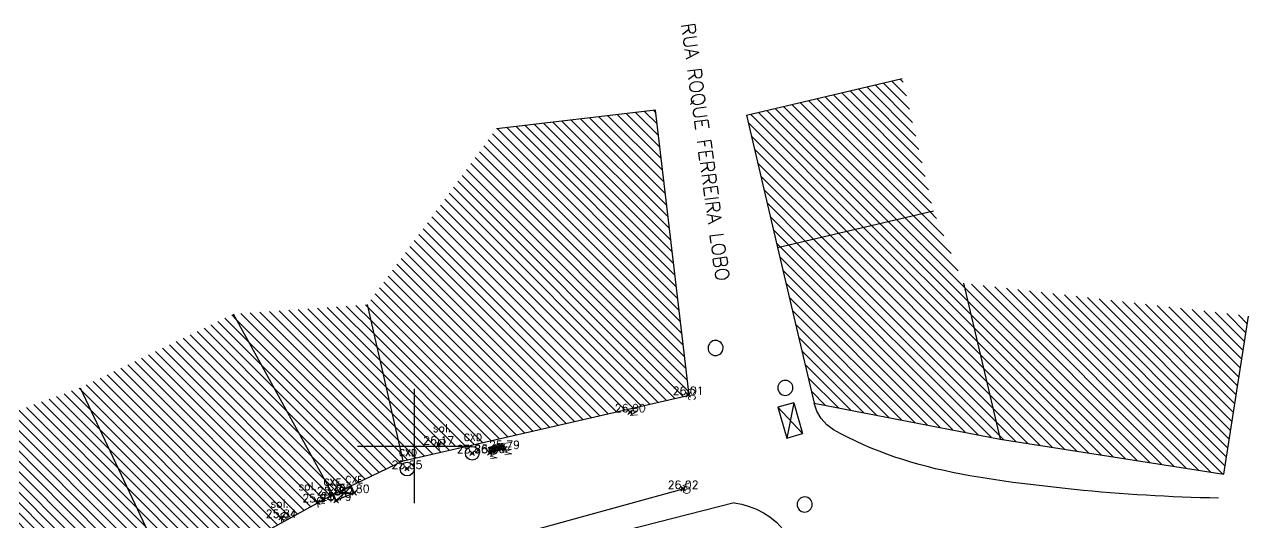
# Model space of a CAD drawing. Header units: metres. Extents: x -97560 to -97391, y -63420 to -63282.
# Drawn here: x -97517.1 to -97463.5, y -63303.3 to -63281.6 of the extents above; entities that cross this region are included whole.
import ezdxf
from ezdxf.enums import TextEntityAlignment as Align

# ---------------------------------------------------------------- set-up
doc = ezdxf.new("R2010")
doc.units = ezdxf.units.M
doc.header["$LTSCALE"] = 0.03
doc.header["$PDMODE"] = 35
doc.header["$PDSIZE"] = 0.1
for name, color, linetype in [('CAIXAS DE VISITA', 3, 'CONTINUOUS'), ('CAIXAS DIVERSAS(ELECT.E TELEC.)', 1, 'CONTINUOUS'), ('COD-CC', 7, 'CONTINUOUS'), ('COD-CX', 7, 'CONTINUOUS'), ('COD-IN', 7, 'CONTINUOUS'), ('COD-OL', 7, 'CONTINUOUS'), ('COD-UM', 7, 'CONTINUOUS'), ('COD-VD', 7, 'CONTINUOUS'), ('CONSTRUÇÕES', 3, 'CONTINUOUS'), ('COTAS', 7, 'CONTINUOUS'), ('HATCH', 1, 'CONTINUOUS'), ('LANCIS', 7, 'CONTINUOUS'), ('MALHA DE COORDENADAS', 7, 'CONTINUOUS'), ('pontos', 7, 'CONTINUOUS'), ('SUMIDOUROS', 1, 'CONTINUOUS'), ('TOPONIMIA', 1, 'CONTINUOUS'), ('VEDAÇÕES', 7, 'CONTINUOUS')]:
    doc.layers.add(name, color=color, linetype=linetype)
doc.styles.get("Standard").update_dxf_attribs({"font": 'simplex.shx'})
doc.styles.add('T18', font='simplex.shx', dxfattribs={"height": 0.9})
doc.linetypes.add('FENCELINE1', pattern='A,6.35,-2.54,[133,ltypeshp.shx,S=2.54,R=0,X=-2.54,Y=0],-2.54,25.4', length=36.83)

msp = doc.modelspace()

# ---------------------------------------------------------------- hatches: boundary and pattern name
at = {"layer": 'HATCH'}
h = msp.add_hatch(dxfattribs=at)
h.set_pattern_fill('ANSI31', color=256, scale=0.1, angle=90, style=0)
h.set_pattern_definition([(135, (0, 0), (-0.2245064030267289, -0.2245064030267288), [])])
h.paths.add_polyline_path([(-97514.62007871935, -63297.45929729444), (-97524.26322262891, -63300.95229279113), (-97520.71551107829, -63310.74628481449), (-97510.60510665554, -63305.98823769327)])

# ---------------------------------------------------------------- linework, layer by layer
at = {"layer": 'CAIXAS DE VISITA'}
for centre in [(-97497.47903816396, -63300.31754758939), (-97500.32835042586, -63301.00444105995)]:
    msp.add_circle(centre, 0.3, dxfattribs=at)
for centre in [(-97486.84423913831, -63295.71580324332), (-97483.79437357943, -63297.46030892478), (-97482.94965253797, -63302.55672132588)]:
    msp.add_arc(centre, 0.329853665, 89.4480729011795, 88.8120728695588, dxfattribs=at)
at = {"layer": 'CAIXAS DIVERSAS(ELECT.E TELEC.)'}
for p, q in [((-97483.42731650108, -63298.10695630497), (-97484.11731936595, -63298.29950252403)), ((-97484.11731936595, -63298.29950252403), (-97483.73583172155, -63299.65345052051)), ((-97484.11731936595, -63298.29950252403), (-97483.04579849169, -63299.45890453197)), ((-97483.42731650108, -63298.10695630497), (-97483.73583172155, -63299.65345052051)), ((-97483.42731650108, -63298.10695630497), (-97483.04579849169, -63299.45890453197)), ((-97483.73583172155, -63299.65345052051), (-97483.04579849169, -63299.45890453197)), ((-97502.7670878507, -63301.76559835095), (-97503.54953325914, -63302.10732804349)), ((-97503.54953325914, -63302.10732804349), (-97502.64701627597, -63302.04052164375)), ((-97503.42946168443, -63302.38225133634), (-97503.54953325914, -63302.10732804349)), ((-97502.7670878507, -63301.76559835095), (-97503.42946168443, -63302.38225133634)), ((-97502.64701627597, -63302.04052164375), (-97503.42946168443, -63302.38225133634)), ((-97502.64701627597, -63302.04052164375), (-97502.7670878507, -63301.76559835095))]:
    msp.add_line(p, q, dxfattribs=at)
at = {"layer": 'CONSTRUÇÕES'}
for p, q in [((-97485.49584966693, -63285.54610300824), (-97478.68173081471, -63283.94337368992)), ((-97489.47488558413, -63285.32066527958), (-97496.4271296085, -63286.14020724049)), ((-97488.00593190329, -63297.78340414725), (-97489.47488558413, -63285.32066527958)), ((-97485.49584966693, -63285.54610300824), (-97484.13546781059, -63291.32742337689)), ((-97484.13546781059, -63291.32742337689), (-97477.32225774806, -63289.71867956763)), ((-97484.13546781059, -63291.32742337689), (-97482.52860231073, -63298.13260399649)), ((-97476.01326942223, -63292.89091892851), (-97474.40640392236, -63299.69609954812)), ((-97503.57843774912, -63302.11147331048), (-97507.92530205916, -63294.23156876345)), ((-97500.50675731507, -63300.64093962806), (-97502.06733964928, -63293.81745959377)), ((-97464.63259115686, -63301.23166752922), (-97463.5465957252, -63294.32435952086)), ((-97514.62007871937, -63297.45929729445), (-97510.60510665552, -63305.98823769327)), ((-97500.50675731507, -63300.64093962806), (-97488.00593190329, -63297.78340414725)), ((-97482.52860231073, -63298.13260399649), (-97474.40640392236, -63299.69609954812)), ((-97474.40640392236, -63299.69609954812), (-97464.63259115686, -63301.23166752922)), ((-97503.57843774912, -63302.11147331048), (-97500.50675731507, -63300.64093962806)), ((-97510.60510665552, -63305.98823769327), (-97503.57843774912, -63302.11147331048))]:
    msp.add_line(p, q, dxfattribs=at)
at = {"layer": 'HATCH'}
for p, q in [((-97478.50534467967, -63284.69269628215), (-97479.14556918212, -63284.05247177969)), ((-97478.64357926475, -63284.10544889103), (-97478.78205702595, -63283.96697112983)), ((-97477.6759371692, -63288.21618062895), (-97481.32664211914, -63284.56547567902)), ((-97477.81417175426, -63287.62893323782), (-97480.96312996297, -63284.47997502913)), ((-97477.95240633938, -63287.04168584668), (-97480.59961780682, -63284.39447437925)), ((-97478.09064092443, -63286.45443845556), (-97480.23610565063, -63284.30897372935)), ((-97478.22887550952, -63285.86719106442), (-97479.87259349447, -63284.22347307947)), ((-97478.3671100946, -63285.27994367329), (-97479.5090813383, -63284.13797242958)), ((-97478.5723432833, -63290.01385135117), (-97483.50771505617, -63285.07847957831)), ((-97478.20909995344, -63289.92808187498), (-97483.14420289999, -63284.99297892844)), ((-97477.84585662356, -63289.8423123988), (-97482.78069074382, -63284.90747827854)), ((-97477.4826132937, -63289.75654292261), (-97482.41717858765, -63284.82197762866)), ((-97477.39946799906, -63289.3906754112), (-97482.05366643147, -63284.73647697878)), ((-97477.53770258412, -63288.8034280201), (-97481.6901542753, -63284.6509763289)), ((-97489.04465136275, -63288.97081219883), (-97492.35525553452, -63285.66020802707)), ((-97489.10464698783, -63288.46180376771), (-97491.95359154073, -63285.61285921482)), ((-97489.1646426129, -63287.95279533659), (-97491.55192754694, -63285.56551040256)), ((-97489.22463823797, -63287.44378690547), (-97491.15026355314, -63285.5181615903)), ((-97489.28463386305, -63286.93477847434), (-97490.74859955936, -63285.47081277803)), ((-97489.34462948813, -63286.42577004321), (-97490.34693556555, -63285.42346396577)), ((-97489.4046251132, -63285.91676161208), (-97489.94527157178, -63285.37611515351)), ((-97489.46462073826, -63285.40775318096), (-97489.54360757799, -63285.32876634123)), ((-97480.38855993265, -63290.44269873208), (-97485.32527583699, -63285.50598282774)), ((-97480.02531660278, -63290.3569292559), (-97484.96176368083, -63285.42048217785)), ((-97479.6620732729, -63290.27115977973), (-97484.59825152466, -63285.33498152798)), ((-97479.29882994304, -63290.18539030354), (-97484.23473936848, -63285.2494808781)), ((-97478.93558661318, -63290.09962082735), (-97483.87122721232, -63285.16398022821)), ((-97488.44469511205, -63294.06089651008), (-97496.37189547245, -63286.13369614968)), ((-97488.50469073711, -63293.55188807895), (-97495.97023147866, -63286.08634733741)), ((-97488.5646863622, -63293.04287964782), (-97495.56856748486, -63286.03899852515)), ((-97488.62468198728, -63292.53387121671), (-97495.16690349106, -63285.99164971291)), ((-97488.68467761233, -63292.02486278558), (-97494.76523949727, -63285.94430090064)), ((-97488.74467323741, -63291.51585435445), (-97494.36357550348, -63285.89695208838)), ((-97488.80466886249, -63291.00684592333), (-97493.9619115097, -63285.84960327612)), ((-97488.86466448754, -63290.49783749221), (-97493.56024751591, -63285.80225446385)), ((-97488.92466011262, -63289.98882906108), (-97493.1585835221, -63285.75490565159)), ((-97488.98465573769, -63289.47982062996), (-97492.75691952833, -63285.70755683933)), ((-97480.75180326254, -63290.52846820826), (-97485.42251578889, -63285.85775568191)), ((-97488.3247038619, -63295.07891337233), (-97496.78131097477, -63286.62230625947)), ((-97488.38469948698, -63294.56990494121), (-97496.59114512619, -63286.363459302)), ((-97481.1150465924, -63290.61423768445), (-97485.28434854839, -63286.44493572845)), ((-97488.20471261175, -63296.09693023459), (-97497.16164267193, -63287.14000017442)), ((-97488.26470823682, -63295.58792180346), (-97496.97147682334, -63286.88115321695)), ((-97481.47828992228, -63290.70000716063), (-97485.14618130791, -63287.03211577499)), ((-97488.08472136162, -63297.11494709682), (-97497.54197436909, -63287.65769408935)), ((-97488.14471698669, -63296.60593866571), (-97497.3518085205, -63287.3988471319)), ((-97481.84153325215, -63290.78577663681), (-97485.00801406743, -63287.61929582153)), ((-97488.25691765624, -63297.84077641432), (-97497.92230606626, -63288.1753880043)), ((-97488.02472573654, -63297.62395552796), (-97497.73214021767, -63287.91654104682)), ((-97482.204776582, -63290.871546113), (-97484.86984682691, -63288.20647586808)), ((-97488.98785902886, -63298.0078606538), (-97498.30263776344, -63288.69308191923)), ((-97488.62238834254, -63297.92431853407), (-97498.11247191485, -63288.43423496177)), ((-97482.56801991188, -63290.95731558918), (-97484.73167958645, -63288.79365591462)), ((-97489.71880040149, -63298.17494489328), (-97498.68296946058, -63289.21077583417)), ((-97489.3533297152, -63298.09140277353), (-97498.49280361201, -63288.95192887671)), ((-97482.93126324176, -63291.04308506535), (-97484.59351234595, -63289.38083596115)), ((-97490.44974177412, -63298.34202913273), (-97499.06330115776, -63289.72846974911)), ((-97490.0842710878, -63298.25848701301), (-97498.87313530919, -63289.46962279164)), ((-97483.29450657162, -63291.12885454154), (-97484.45534510547, -63289.9680160077)), ((-97476.55211392825, -63291.58506790016), (-97478.20909995344, -63289.92808187498)), ((-97476.86755855175, -63290.82061047061), (-97477.84585662356, -63289.8423123988)), ((-97477.18300317525, -63290.05615304106), (-97477.48261329367, -63289.75654292264)), ((-97491.5461538331, -63298.59265549194), (-97499.63379870351, -63290.50501062153)), ((-97491.18068314677, -63298.50911337222), (-97499.44363285492, -63290.24616366406)), ((-97490.81521246045, -63298.42557125248), (-97499.25346700635, -63289.98731670658)), ((-97475.41758741142, -63295.41367125331), (-97480.38855993265, -63290.44269873208)), ((-97475.55638299623, -63294.82586286245), (-97480.02531660278, -63290.3569292559)), ((-97475.69517858104, -63294.2380544716), (-97479.6620732729, -63290.27115977973)), ((-97475.83397416584, -63293.65024608074), (-97479.29882994304, -63290.18539030354)), ((-97475.97276975068, -63293.06243768986), (-97478.93558661318, -63290.09962082736)), ((-97476.23666930475, -63292.34952532972), (-97478.5723432833, -63290.01385135118)), ((-97492.27709520573, -63298.75973973142), (-97500.01413040068, -63291.02270453647)), ((-97491.91162451942, -63298.67619761168), (-97499.8239645521, -63290.763857579)), ((-97483.6577499015, -63291.21462401772), (-97484.31717786498, -63290.55519605423)), ((-97474.44601831777, -63299.52832998933), (-97482.93126324173, -63291.04308506537)), ((-97474.58481390258, -63298.94052159848), (-97482.56801991185, -63290.95731558921)), ((-97474.72360948738, -63298.35271320762), (-97482.20477658199, -63290.87154611301)), ((-97474.86240507221, -63297.76490481675), (-97481.84153325214, -63290.78577663683)), ((-97475.00120065702, -63297.17709642589), (-97481.47828992226, -63290.70000716065)), ((-97475.13999624182, -63296.58928803503), (-97481.1150465924, -63290.61423768445)), ((-97475.27879182663, -63296.00147964417), (-97480.75180326251, -63290.52846820828)), ((-97493.00803657837, -63298.92682397089), (-97500.39446209783, -63291.54039845142)), ((-97492.64256589203, -63298.84328185116), (-97500.20429624924, -63291.28155149396)), ((-97484.02099323137, -63291.3003934939), (-97484.17901062449, -63291.14237610078)), ((-97475.9158505087, -63299.40553621658), (-97484.02099323136, -63291.30039349392)), ((-97475.3597998413, -63299.51257407792), (-97483.65774990147, -63291.21462401775)), ((-97474.8037491739, -63299.61961193927), (-97483.2945065716, -63291.12885454156)), ((-97493.738977951, -63299.09390821036), (-97500.774793795, -63292.05809236635)), ((-97493.37350726468, -63299.01036609062), (-97500.58462794643, -63291.79924540887)), ((-97476.4719011761, -63299.29849835522), (-97484.04041305976, -63291.72998647158)), ((-97494.46991932363, -63299.26099244984), (-97501.15512549218, -63292.57578628129)), ((-97494.10444863731, -63299.1774503301), (-97500.96495964359, -63292.31693932382)), ((-97477.02795184351, -63299.19146049388), (-97483.90161747494, -63292.31779486245)), ((-97495.20086069626, -63299.42807668931), (-97501.53545718934, -63293.09348019624)), ((-97494.83539000995, -63299.34453456957), (-97501.34529134075, -63292.83463323876)), ((-97477.5840025109, -63299.08442263253), (-97483.76282189012, -63292.90560325331)), ((-97468.39458903702, -63300.64061840351), (-97475.97276975065, -63293.06243768989)), ((-97467.8618824702, -63300.72431216428), (-97475.6539618774, -63292.93223275708)), ((-97467.32917590339, -63300.80800592503), (-97475.14661320763, -63292.99056862079)), ((-97466.79646933658, -63300.89169968579), (-97474.63926453788, -63293.04890448449)), ((-97466.26376276975, -63300.97539344656), (-97474.13191586811, -63293.1072403482)), ((-97465.73105620293, -63301.05908720731), (-97473.62456719835, -63293.1655762119)), ((-97495.9318020689, -63299.59516092879), (-97501.9157888865, -63293.61117411118)), ((-97495.56633138258, -63299.51161880905), (-97501.72562303791, -63293.35232715371)), ((-97478.14005317831, -63298.97738477118), (-97483.6240263053, -63293.49341164417)), ((-97468.92729560382, -63300.55692464276), (-97475.83397416583, -63293.65024608075)), ((-97465.19834963612, -63301.14278096809), (-97473.11721852858, -63293.22391207562)), ((-97464.66564306931, -63301.22647472884), (-97472.60986985882, -63293.28224793934)), ((-97464.57537188685, -63300.86773310525), (-97472.10252118905, -63293.34058380304)), ((-97464.51436758997, -63300.47972459607), (-97471.5951725193, -63293.39891966675)), ((-97464.45336329308, -63300.09171608691), (-97471.08782384952, -63293.45725553047)), ((-97464.3923589962, -63299.70370757773), (-97470.58047517977, -63293.51559139417)), ((-97464.33135469933, -63299.31569906855), (-97470.07312651, -63293.57392725788)), ((-97464.27035040244, -63298.92769055939), (-97469.56577784024, -63293.6322631216)), ((-97464.20934610555, -63298.53968205022), (-97469.05842917047, -63293.69059898531)), ((-97500.95676591799, -63300.85637636445), (-97507.60426795713, -63294.20887432531)), ((-97500.65312020344, -63300.71100927294), (-97507.18490090972, -63294.17922856666)), ((-97500.3174503047, -63300.5976663656), (-97506.7655338623, -63294.14958280802)), ((-97500.70886690918, -63299.75723695509), (-97506.34616681491, -63294.11993704936)), ((-97500.84201056746, -63299.17508049075), (-97505.9267997675, -63294.0902912907)), ((-97500.97515422574, -63298.59292402643), (-97505.5074327201, -63294.06064553207)), ((-97501.10829788401, -63298.01076756209), (-97505.0880656727, -63294.03099977341)), ((-97501.2414415423, -63297.42861109776), (-97504.66869862529, -63294.00135401476)), ((-97501.3745852006, -63296.8464546334), (-97504.24933157788, -63293.97170825611)), ((-97501.5077288589, -63296.26429816906), (-97503.8299645305, -63293.94206249746)), ((-97501.64087251718, -63295.68214170472), (-97503.41059748307, -63293.91241673881)), ((-97501.77401617546, -63295.09998524038), (-97502.99123043567, -63293.88277098016)), ((-97501.90715983375, -63294.51782877604), (-97502.57186338826, -63293.85312522152)), ((-97502.04030349203, -63293.9356723117), (-97502.15249634086, -63293.82347946287)), ((-97496.29727275521, -63299.67870304852), (-97502.040303492, -63293.93567231174)), ((-97478.69610384572, -63298.87034690983), (-97483.48523072051, -63294.08122003503)), ((-97469.46000217064, -63300.47323088199), (-97475.69517858101, -63294.23805447162)), ((-97464.14834180867, -63298.15167354106), (-97468.5510805007, -63293.74893484902)), ((-97464.0873375118, -63297.76366503187), (-97468.04373183094, -63293.80727071273)), ((-97464.02633321492, -63297.37565652271), (-97467.53638316119, -63293.86560657644)), ((-97463.96532891803, -63296.98764801354), (-97467.02903449142, -63293.92394244015)), ((-97463.90432462115, -63296.59963950436), (-97466.52168582164, -63293.98227830385)), ((-97463.84332032426, -63296.2116309952), (-97466.0143371519, -63294.04061416756)), ((-97463.78231602738, -63295.82362248602), (-97465.50698848213, -63294.09895003127)), ((-97463.7213117305, -63295.43561397685), (-97464.99963981236, -63294.15728589498)), ((-97463.6603074336, -63295.04760546768), (-97464.4922911426, -63294.2156217587)), ((-97506.13844167304, -63297.47075183359), (-97508.90519330846, -63294.70400019818)), ((-97506.69088308622, -63296.46929761436), (-97508.60224154414, -63294.55793915645)), ((-97507.24332449942, -63295.46784339512), (-97508.29928977982, -63294.4118781147)), ((-97507.79576591263, -63294.46638917587), (-97507.99633801552, -63294.26581707297)), ((-97501.26041163254, -63301.00174345596), (-97507.79576591258, -63294.46638917591)), ((-97496.66274344153, -63299.76224516825), (-97501.9071598337, -63294.51782877606)), ((-97479.25215451313, -63298.76330904846), (-97483.3464351357, -63294.66902842589)), ((-97463.59930313673, -63294.65959695851), (-97463.98494247283, -63294.27395762241)), ((-97503.92867602028, -63301.47656871058), (-97510.11700036573, -63295.28824436513)), ((-97504.48111743348, -63300.47511449133), (-97509.81404860142, -63295.14218332339)), ((-97505.03355884666, -63299.47366027209), (-97509.5110968371, -63294.99612228165)), ((-97505.58600025985, -63298.47220605284), (-97509.20814507279, -63294.8500612399)), ((-97497.02821412786, -63299.84578728798), (-97501.77401617545, -63295.0999852404)), ((-97479.80820518054, -63298.65627118711), (-97483.20763955089, -63295.25683681676)), ((-97469.99270873745, -63300.38953712123), (-97475.5563829962, -63294.82586286247)), ((-97504.26307869932, -63302.48920444968), (-97511.02585565866, -63295.72642749036)), ((-97503.97371440103, -63302.32955594193), (-97510.72290389435, -63295.58036644861)), ((-97503.68435010273, -63302.16990743419), (-97510.41995213005, -63295.43430540687)), ((-97501.56405734704, -63301.14711054749), (-97507.24332449939, -63295.46784339515)), ((-97497.39368481417, -63299.92932940771), (-97501.64087251715, -63295.68214170474)), ((-97480.36425584795, -63298.54923332576), (-97483.06884396607, -63295.84464520762)), ((-97470.52541530426, -63300.30584336046), (-97475.4175874114, -63295.41367125333)), ((-97505.42053589258, -63303.12779848065), (-97512.23766271594, -63296.31067165729)), ((-97505.13117159426, -63302.96814997292), (-97511.93471095162, -63296.16461061555)), ((-97504.84180729595, -63302.80850146517), (-97511.6317591873, -63296.01854957382)), ((-97504.55244299764, -63302.64885295741), (-97511.32880742298, -63295.87248853208)), ((-97497.77202702795, -63299.99999999999), (-97501.50772885888, -63296.26429816907)), ((-97471.05812187109, -63300.2221495997), (-97475.2787918266, -63296.00147964419)), ((-97506.5779930858, -63303.76639251165), (-97513.44946977319, -63296.89491582426)), ((-97506.28862878749, -63303.6067440039), (-97513.14651800887, -63296.74885478252)), ((-97505.99926448919, -63303.44709549615), (-97512.84356624457, -63296.60279374078)), ((-97505.70990019088, -63303.2874469884), (-97512.54061448025, -63296.45673269904)), ((-97501.86770306161, -63301.29247763899), (-97506.69088308621, -63296.46929761439)), ((-97498.22103983401, -63299.99999999999), (-97501.3745852006, -63296.84645463341)), ((-97480.92030651536, -63298.4421954644), (-97482.93004838127, -63296.43245359849)), ((-97471.59082843791, -63300.13845583894), (-97475.13999624179, -63296.58928803506)), ((-97507.44608598073, -63304.24533803487), (-97514.35832506613, -63297.33309894947)), ((-97507.1567216824, -63304.08568952714), (-97514.05537330182, -63297.18703790773)), ((-97506.86735738411, -63303.92604101939), (-97513.7524215375, -63297.040976866)), ((-97498.49009687312, -63300.17995576691), (-97501.2414415423, -63297.42861109776)), ((-97481.47635718276, -63298.33515760305), (-97482.79125279648, -63297.02026198935)), ((-97472.1235350047, -63300.05476207819), (-97475.00120065699, -63297.17709642592)), ((-97507.73545027904, -63304.40498654262), (-97514.56576787366, -63297.574668948)), ((-97502.17134877613, -63301.43784473051), (-97506.13844167301, -63297.47075183362)), ((-97482.03240785016, -63298.2281197417), (-97482.65245721166, -63297.6080703802)), ((-97472.65624157153, -63299.97106831742), (-97474.86240507218, -63297.76490481678)), ((-97508.02481457734, -63304.56463505037), (-97514.1663911526, -63298.42305847512)), ((-97502.47499449068, -63301.58321182201), (-97505.58600025985, -63298.47220605284)), ((-97498.85556755944, -63300.26349788666), (-97501.10829788401, -63298.01076756209)), ((-97473.18894813833, -63299.88737455667), (-97474.72360948735, -63298.35271320764)), ((-97499.22103824574, -63300.34704000639), (-97500.97515422574, -63298.59292402643)), ((-97473.72165470515, -63299.80368079591), (-97474.58481390256, -63298.9405215985)), ((-97508.31417887565, -63304.72428355812), (-97513.76701443153, -63299.27144800224)), ((-97502.77864020522, -63301.72857891352), (-97505.03355884664, -63299.4736602721)), ((-97499.58650893209, -63300.43058212613), (-97500.84201056746, -63299.17508049075)), ((-97474.25436127197, -63299.71998703513), (-97474.44601831776, -63299.52832998935)), ((-97508.60354317394, -63304.88393206587), (-97513.36763771046, -63300.11983752936)), ((-97499.95197961839, -63300.51412424587), (-97500.70886690916, -63299.75723695511)), ((-97503.08228591978, -63301.87394600503), (-97504.48111743348, -63300.47511449133)), ((-97508.89290747225, -63305.04358057362), (-97512.96826098941, -63300.96822705647)), ((-97503.38593163432, -63302.01931309655), (-97503.92867602028, -63301.47656871058)), ((-97509.18227177058, -63305.20322908136), (-97512.56888426834, -63301.81661658359)), ((-97509.47163606886, -63305.3628775891), (-97512.16950754727, -63302.6650061107))]:
    msp.add_line(p, q, dxfattribs=at)
at = {"layer": 'LANCIS'}
for p, q in [((-97482.4168233965, -63298.47734081543), (-97482.52860231073, -63298.13260399649)), ((-97482.23065826637, -63298.79720413673), (-97482.4168233965, -63298.47734081543)), ((-97481.98381683901, -63299.07298359527), (-97482.23065826637, -63298.79720413673)), ((-97481.69200880262, -63299.28543846084), (-97481.98381683901, -63299.07298359527)), ((-97481.36962728879, -63299.46035318157), (-97481.69200880262, -63299.28543846084)), ((-97481.04313995843, -63299.62832943917), (-97481.36962728879, -63299.46035318157)), ((-97480.71253162906, -63299.78836734888), (-97481.04313995843, -63299.62832943917)), ((-97480.3788173679, -63299.94145161294), (-97480.71253162906, -63299.78836734888)), ((-97480.039982223, -63300.08661271162), (-97480.3788173679, -63299.94145161294)), ((-97479.69904103104, -63300.22480498215), (-97480.039982223, -63300.08661271162)), ((-97479.35499390733, -63300.35604360703), (-97479.69904103104, -63300.22480498215)), ((-97479.00682578459, -63300.47934388404), (-97479.35499390733, -63300.35604360703)), ((-97478.65753631704, -63300.59466026563), (-97479.00682578459, -63300.47934388404)), ((-97478.30515610022, -63300.7040228863), (-97478.65753631704, -63300.59466026563)), ((-97477.95065465389, -63300.80541679409), (-97478.30515610022, -63300.7040228863)), ((-97477.594031978, -63300.89884198899), (-97477.95065465389, -63300.80541679409)), ((-97477.22436525297, -63300.98946490227), (-97477.594031978, -63300.89884198899)), ((-97476.85362273065, -63301.07510357435), (-97477.22436525297, -63300.98946490227)), ((-97476.48077416133, -63301.15377341829), (-97476.85362273065, -63301.07510357435)), ((-97476.10686497722, -63301.22845890577), (-97476.48077416133, -63301.15377341829)), ((-97475.73187999583, -63301.29816015205), (-97476.10686497722, -63301.22845890577)), ((-97475.35583439967, -63301.36387704191), (-97475.73187999583, -63301.29816015205)), ((-97474.97872818875, -63301.42560957531), (-97475.35583439967, -63301.36387704191)), ((-97474.60056136307, -63301.48335775224), (-97474.97872818875, -63301.42560957531)), ((-97474.22233380731, -63301.53710639025), (-97474.60056136307, -63301.48335775224)), ((-97473.84307600184, -63301.58887044126), (-97474.22233380731, -63301.53710639025)), ((-97473.46277276409, -63301.63765002058), (-97473.84307600184, -63301.58887044126)), ((-97473.08243916131, -63301.68442983042), (-97473.46277276409, -63301.63765002058)), ((-97472.70309026078, -63301.73019457301), (-97473.08243916131, -63301.68442983042)), ((-97472.32269592799, -63301.77297484389), (-97472.70309026078, -63301.73019457301)), ((-97471.94228641268, -63301.81475523003), (-97472.32269592799, -63301.77297484389)), ((-97471.5618768974, -63301.85653561616), (-97471.94228641268, -63301.81475523003)), ((-97471.1694535827, -63301.89749830766), (-97471.5618768974, -63301.85653561616)), ((-97470.77701508552, -63301.93746111442), (-97471.1694535827, -63301.89749830766)), ((-97470.38353115607, -63301.97443944947), (-97470.77701508552, -63301.93746111442)), ((-97469.99101674632, -63302.00940283253), (-97470.38353115607, -63301.97443944947)), ((-97469.59747208684, -63302.04238162863), (-97469.99101674632, -63302.00940283253)), ((-97469.20389706235, -63302.07336065525), (-97469.59747208684, -63302.04238162863)), ((-97468.81027649032, -63302.10134002763), (-97469.20389706235, -63302.07336065525)), ((-97468.41564085108, -63302.1283346978), (-97468.81027649032, -63302.10134002763)), ((-97468.02197473151, -63302.15331441598), (-97468.41564085108, -63302.1283346978)), ((-97467.6272631797, -63302.17530966245), (-97468.02197473151, -63302.15331441598)), ((-97467.23252126288, -63302.19530513944), (-97467.6272631797, -63302.17530966245)), ((-97466.83776416353, -63302.21430073171), (-97467.23252126288, -63302.19530513944)), ((-97466.44296151667, -63302.23029666974), (-97466.83776416353, -63302.21430073171)), ((-97466.04812850482, -63302.2442928383), (-97466.44296151667, -63302.23029666974)), ((-97465.65326512791, -63302.25628923737), (-97466.04812850482, -63302.2442928383)), ((-97465.25937127075, -63302.26627068447), (-97465.65326512791, -63302.25628923737)), ((-97464.86443198132, -63302.27326765985), (-97465.25937127075, -63302.26627068447)), ((-97486.036099828, -63302.48585314699), (-97495.46152059872, -63304.87902746056)), ((-97486.036099828, -63302.48585314699), (-97485.7029885456, -63302.54691765004)), ((-97485.7029885456, -63302.54691765004), (-97485.37636241189, -63302.63988736969)), ((-97485.37636241189, -63302.63988736969), (-97485.05920589855, -63302.76371687368)), ((-97485.05920589855, -63302.76371687368), (-97484.75648806432, -63302.91633047999)), ((-97484.75648806432, -63302.91633047999), (-97484.47220844812, -63303.0976674586)), ((-97484.47220844812, -63303.0976674586), (-97484.17287199157, -63303.34124021116)), ((-97484.17287199157, -63303.34124021116), (-97483.90516962728, -63303.626337465))]:
    msp.add_line(p, q, dxfattribs=at)
at = {"layer": 'MALHA DE COORDENADAS'}
for p, q in [((-97500, -63302.5), (-97500, -63297.5)), ((-97500, -63302.5), (-97500, -63297.5)), ((-97502.5, -63300), (-97500, -63300)), ((-97500, -63300), (-97497.5, -63300))]:
    msp.add_line(p, q, dxfattribs=at)
at = {"layer": 'pontos'}
for p in [(-97488.04269763496, -63297.76018555507), (-97490.57455933228, -63298.5208933476), (-97498.95182042116, -63299.92975694944), (-97496.07290467402, -63300.12170517382), (-97497.48141170327, -63300.31507002251), (-97496.70948378748, -63300.29965750534), (-97500.33399545848, -63300.99081170913), (-97503.60133050109, -63302.14674951074), (-97502.64701627597, -63302.04052164375), (-97488.26439473045, -63301.86674742577), (-97504.23618145978, -63302.45507443709), (-97503.42946168443, -63302.38225133634), (-97505.83184983756, -63303.13127147072)]:
    msp.add_point(p, dxfattribs=at)
at = {"layer": 'SUMIDOUROS'}
for p, q in [((-97496.7767896151, -63300.05888806052), (-97496.14021050162, -63299.88093572897)), ((-97496.7767896151, -63300.05888806052), (-97496.70948378748, -63300.29965750534)), ((-97496.76332844958, -63300.10704194948), (-97496.12674933611, -63299.92908961796)), ((-97496.74986728406, -63300.15519583844), (-97496.11328817057, -63299.97724350692)), ((-97496.73640611854, -63300.20334972742), (-97496.09982700506, -63300.02539739588)), ((-97496.72294495301, -63300.25150361638), (-97496.08636583954, -63300.07355128485)), ((-97496.70948378748, -63300.29965750534), (-97496.07290467402, -63300.12170517382)), ((-97496.07290467402, -63300.12170517382), (-97496.14021050162, -63299.88093572897))]:
    msp.add_line(p, q, dxfattribs=at)
at = {"layer": 'VEDAÇÕES', "linetype": 'FENCELINE1'}
msp.add_lwpolyline([(-97495.56285292869, -63303.88107310169), (-97495.56285292869, -63303.88107310169), (-97488.26439473045, -63301.86674742577)], dxfattribs=at)

# ---------------------------------------------------------------- texts
at = {"layer": 'COD-CC'}
msp.add_text('CC', height=0.3, rotation=275.1581454416215, dxfattribs=at).set_placement((-97488.04269763497, -63297.76018555511), align=Align.CENTER)
at = {"layer": 'COD-CX'}
for s, p in [('CXD', (-97497.45271044696, -63299.76648544244)), ('CXD', (-97500.29324680321, -63300.44461021636)), ('CXE', (-97503.60133050111, -63301.72721781326)), ('CXE', (-97503.42946168441, -63301.96271963885)), ('CXE', (-97502.64701627595, -63301.62098994631))]:
    msp.add_text(s, height=0.3, dxfattribs=at).set_placement(p, align=Align.CENTER)
at = {"layer": 'COD-IN'}
msp.add_text('IN', height=0.3, rotation=275.1581454416215, dxfattribs=at).set_placement((-97490.5745593323, -63298.52089334763), align=Align.CENTER)
at = {"layer": 'COD-OL'}
for p in [(-97498.95182042119, -63299.92975694947), (-97504.23618145981, -63302.45507443712), (-97505.83184983756, -63303.13127147073)]:
    msp.add_text('OL', height=0.3, rotation=275.1581454416215, dxfattribs=at).set_placement(p, align=Align.CENTER)
at = {"layer": 'COD-UM'}
for p in [(-97496.7094837875, -63300.29965750537), (-97496.07290467403, -63300.12170517383)]:
    msp.add_text('UM', height=0.3, rotation=275.1581454416215, dxfattribs=at).set_placement(p, align=Align.CENTER)
at = {"layer": 'COD-VD'}
msp.add_text('VD', height=0.3, rotation=275.1581454416215, dxfattribs=at).set_placement((-97488.26439473045, -63301.86674742579), align=Align.CENTER)
at = {"layer": 'COTAS'}
for s, p in [('26.01', (-97488.04269763497, -63297.76018555511)), ('26.00', (-97490.5745593323, -63298.52089334763)), ('26.17', (-97498.95182042119, -63299.92975694947)), ('25.86', (-97497.48141170327, -63300.31507002252)), ('25.80', (-97496.7094837875, -63300.29965750537)), ('25.79', (-97496.07290467403, -63300.12170517383)), ('25.85', (-97500.33399545852, -63300.99081170915)), ('25.80', (-97502.64701627595, -63302.04052164379)), ('26.02', (-97488.26439473045, -63301.86674742579)), ('25.94', (-97504.23618145981, -63302.45507443712)), ('25.84', (-97503.60133050111, -63302.14674951075)), ('25.79', (-97503.42946168441, -63302.38225133634)), ('25.84', (-97505.83184983756, -63303.13127147073))]:
    msp.add_text(s, height=0.35, dxfattribs=at).set_placement(p, align=Align.CENTER)
at = {"layer": 'COTAS', "style": 'T18'}
for p in [(-97499.2134925189, -63299.38864909396), (-97506.3093767788, -63302.68289441508)]:
    msp.add_text('sol.', height=0.35, dxfattribs=at).set_placement(p)
at = {"layer": 'COTAS'}
msp.add_text('sol.', height=0.35, dxfattribs=at).set_placement((-97505.08640690637, -63301.9303921114))
at = {"layer": 'TOPONIMIA', "style": 'T18'}
msp.add_text('RUA ROQUE FERREIRA LOBO', height=0.6, rotation=277.7806053215171, dxfattribs=at).set_placement((-97488.35819087434, -63281.5606967189, 25.667))

doc.saveas('drawing.dxf')
